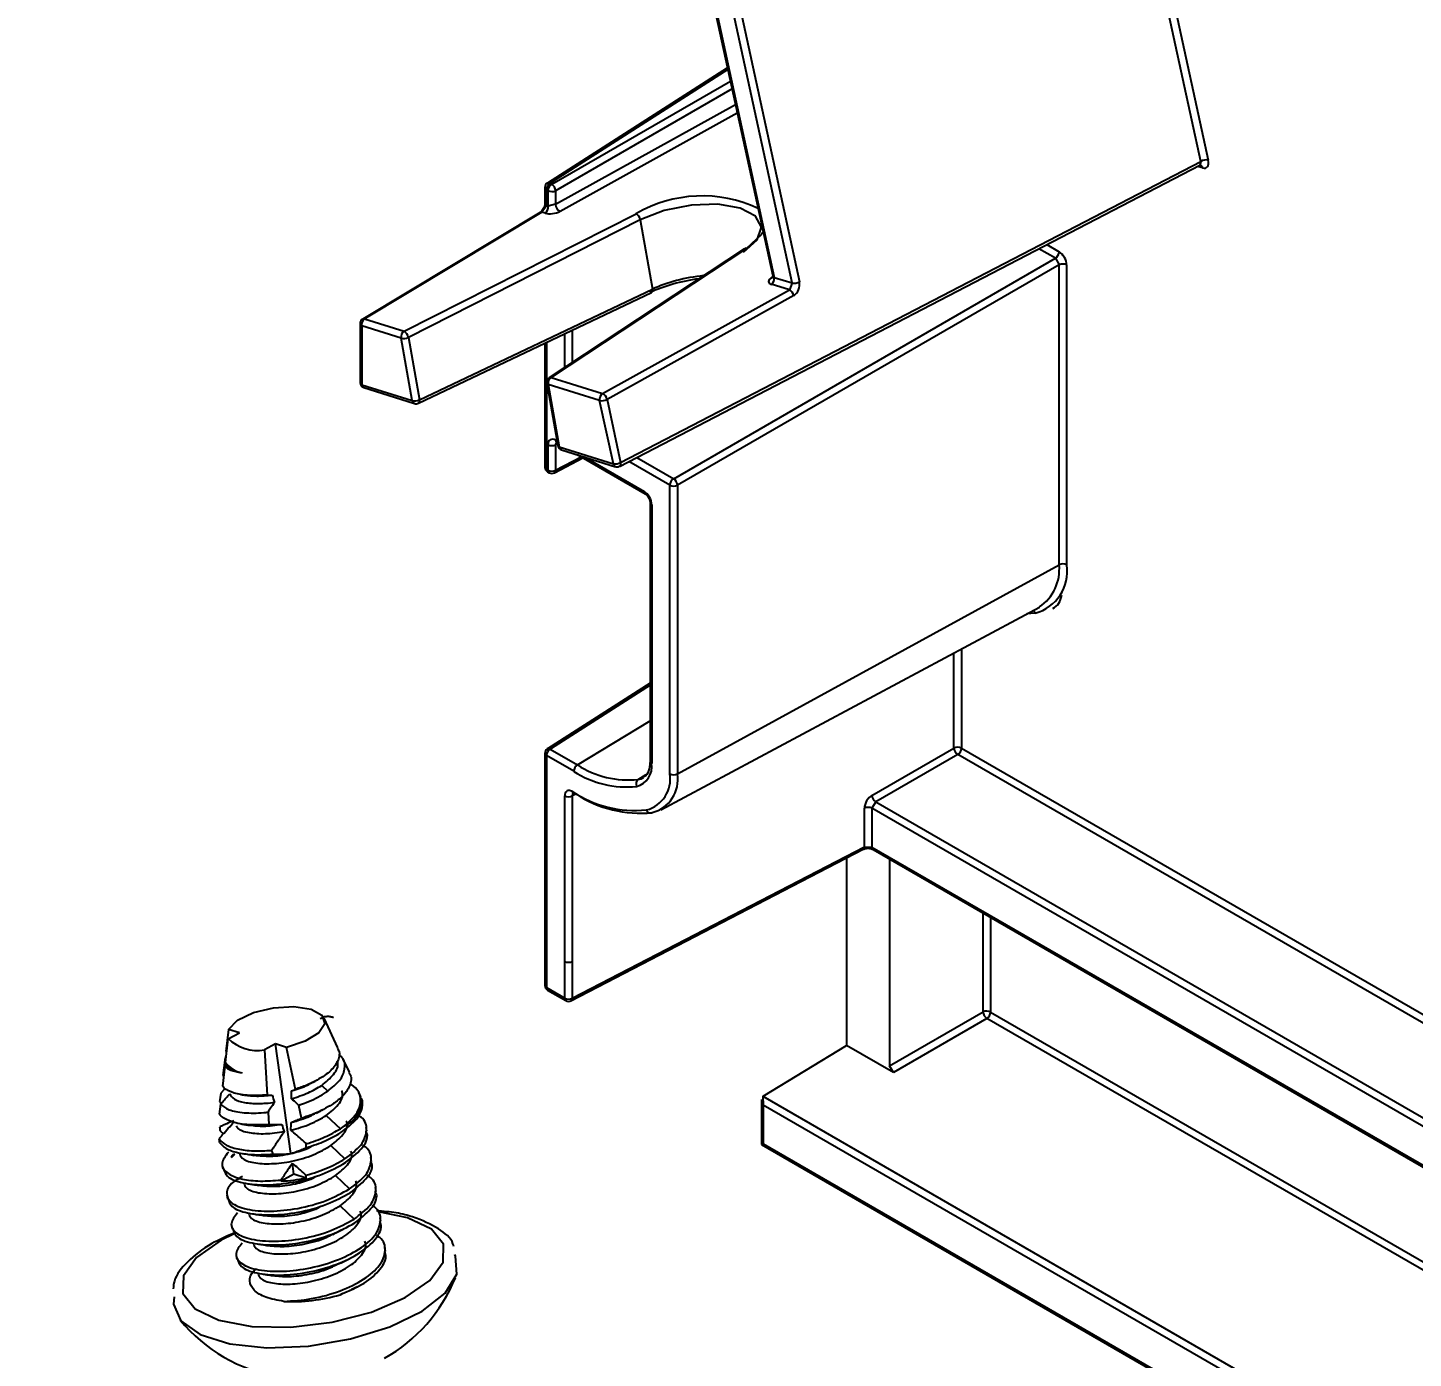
# Model space of a CAD drawing. Extents: x -2.3 to 8.3, y -5.6 to 0.
# Drawn here: x 3.698 to 4.989, y -3.109 to -1.869 of the extents above; entities that cross this region are included whole.
import ezdxf
from ezdxf import colors
from ezdxf.entities.mleader import LeaderData, LeaderLine
from ezdxf.math import Vec2, Vec3

# ---------------------------------------------------------------- set-up
doc = ezdxf.new("R2010")
doc.units = 0
doc.header["$LTSCALE"] = 0.5
doc.header["$MEASUREMENT"] = 0
for name, color, linetype in [('End Cap', 92, 'CONTINUOUS'), ('FAB DWG', 221, 'CONTINUOUS'), ('Hardware', 242, 'CONTINUOUS')]:
    doc.layers.add(name, color=color, linetype=linetype)
doc.styles.add('LSAD_Standard', font='arial.ttf')

msp = doc.modelspace()

# ---------------------------------------------------------------- linework, layer by layer
at = {"layer": 'End Cap', "transparency": 16777216}
for p, q in [((4.791, -1.9941), (4.7039, -1.5929)), ((4.7108, -1.5918), (4.7979, -1.9929)), ((4.4102, -2.1073), (4.3436, -1.8008)), ((4.3504, -1.7996), (4.417, -2.1061)), ((4.3309, -1.8188), (4.3921, -2.1008)), ((4.3322, -1.8198), (4.3935, -2.1021)), ((4.35, -1.9068), (4.1821, -2.0142)), ((4.3503, -1.9084), (4.1847, -2.0144)), ((4.1862, -2.0152), (4.3527, -1.9191)), ((4.3542, -1.9264), (4.1897, -2.0213)), ((4.1897, -2.034), (4.3574, -1.941)), ((4.3591, -1.949), (4.1939, -2.0406)), ((4.2494, -2.2782), (4.7901, -1.9976)), ((4.2504, -2.2746), (4.791, -1.9941)), ((4.7927, -2.0001), (4.788, -1.9987)), ((4.791, -1.9941), (4.7901, -1.9976)), ((4.1798, -2.0184), (4.1798, -2.0333)), ((4.1827, -2.0213), (4.1812, -2.0204)), ((4.1812, -2.0204), (4.1812, -2.0354)), ((4.1827, -2.0358), (4.1827, -2.0213)), ((4.1847, -2.0144), (4.1862, -2.0152)), ((4.1897, -2.0213), (4.1897, -2.034)), ((4.1812, -2.0354), (4.1771, -2.0414)), ((4.1812, -2.0354), (4.1827, -2.0358)), ((4.1897, -2.034), (4.1827, -2.0358)), ((4.1753, -2.0416), (4.0101, -2.1409)), ((4.1771, -2.0414), (4.0118, -2.1408)), ((4.0486, -2.1523), (4.2647, -2.0428)), ((4.2686, -2.0484), (4.0526, -2.158)), ((4.18, -2.0423), (4.1771, -2.0414)), ((4.2686, -2.0484), (4.2801, -2.1131)), ((4.3658, -2.0754), (4.1837, -2.1956)), ((4.3677, -2.0751), (4.1856, -2.1954)), ((4.6555, -2.0843), (4.6401, -2.0754)), ((4.6474, -2.0716), (4.6589, -2.0783)), ((4.2998, -2.2897), (4.6555, -2.0843)), ((4.659, -2.0905), (4.3033, -2.2958)), ((4.6555, -2.0843), (4.659, -2.0905)), ((4.659, -2.37), (4.659, -2.0905)), ((4.666, -2.0905), (4.666, -2.3701)), ((4.3908, -2.1024), (4.3922, -2.1016)), ((4.3935, -2.1021), (4.3921, -2.1008)), ((4.3935, -2.1021), (4.4102, -2.1073)), ((4.0619, -2.2194), (4.2791, -2.1163)), ((4.0629, -2.2161), (4.2801, -2.1131)), ((4.2336, -2.2104), (4.4076, -2.1138)), ((4.4076, -2.1138), (4.3908, -2.1085)), ((4.4102, -2.1073), (4.4076, -2.1138)), ((4.4117, -2.1191), (4.2377, -2.2158)), ((4.0118, -2.1408), (4.0486, -2.1523)), ((4.0076, -2.1452), (4.0076, -2.2001)), ((4.0091, -2.1473), (4.0091, -2.2021)), ((4.0459, -2.1588), (4.0091, -2.1473)), ((4.1983, -2.186), (4.1983, -2.1547)), ((4.2052, -2.1514), (4.2052, -2.1814)), ((4.0562, -2.2169), (4.0459, -2.1588)), ((4.0526, -2.158), (4.0629, -2.2161)), ((4.1798, -2.1634), (4.1798, -2.2789)), ((4.1812, -2.1627), (4.1812, -2.281)), ((4.0091, -2.2021), (4.0562, -2.2169)), ((4.0111, -2.2048), (4.0582, -2.2196)), ((4.1815, -2.2007), (4.1918, -2.2588)), ((4.1829, -2.2018), (4.1932, -2.2599)), ((4.2308, -2.2169), (4.1829, -2.2018)), ((4.1856, -2.1954), (4.2336, -2.2104)), ((4.2436, -2.2758), (4.2308, -2.2169)), ((4.2377, -2.2158), (4.2504, -2.2746)), ((4.1827, -2.2818), (4.1827, -2.258)), ((4.1897, -2.2581), (4.1908, -2.2558)), ((4.1915, -2.2572), (4.1897, -2.2581)), ((4.1897, -2.2581), (4.1897, -2.2819)), ((4.1898, -2.2539), (4.1911, -2.2547)), ((4.1908, -2.2562), (4.1914, -2.2566)), ((4.1909, -2.2563), (4.1908, -2.2562)), ((4.1886, -2.2842), (4.2153, -2.2704)), ((4.1897, -2.2819), (4.2137, -2.2694)), ((4.1932, -2.2599), (4.2436, -2.2758)), ((4.1952, -2.2627), (4.2456, -2.2785)), ((4.21, -2.2673), (4.2733, -2.3038)), ((4.2164, -2.2693), (4.2722, -2.3015)), ((4.2654, -2.2699), (4.2998, -2.2897)), ((4.1812, -2.281), (4.1827, -2.2818)), ((4.1823, -2.2833), (4.1838, -2.2841)), ((4.2963, -2.2958), (4.258, -2.2737)), ((4.2963, -2.5649), (4.2963, -2.2958)), ((4.3033, -2.2958), (4.3033, -2.5649)), ((4.2778, -2.3117), (4.2778, -2.553)), ((4.2793, -2.3138), (4.2793, -2.555)), ((4.3033, -2.5649), (4.659, -2.37)), ((4.2877, -2.5983), (4.6407, -2.4093)), ((4.561, -2.5407), (4.561, -2.452)), ((4.568, -2.4483), (4.568, -2.5407)), ((4.2778, -2.4803), (4.1821, -2.5415)), ((4.2778, -2.4821), (4.1847, -2.5417)), ((4.2102, -2.5564), (4.2778, -2.5153)), ((4.1847, -2.5417), (4.2102, -2.5564)), ((4.4846, -2.5848), (4.561, -2.5407)), ((4.568, -2.5407), (5.1609, -2.883)), ((4.1798, -2.5457), (4.1798, -2.762)), ((4.1812, -2.5477), (4.1812, -2.764)), ((4.2067, -2.5624), (4.1812, -2.5477)), ((4.5645, -2.5468), (4.4881, -2.5909)), ((5.1574, -2.8891), (4.5645, -2.5468)), ((4.2668, -2.57), (4.2743, -2.5653)), ((4.1983, -2.7395), (4.1983, -2.5854)), ((4.2087, -2.5836), (4.2052, -2.5854)), ((4.2052, -2.5854), (4.2052, -2.7396)), ((4.4881, -2.5909), (4.4845, -2.5969)), ((4.4881, -2.5909), (5.083, -2.9343)), ((4.4775, -2.6327), (4.4775, -2.5968)), ((5.0796, -2.9404), (4.4845, -2.5969)), ((4.4845, -2.5969), (4.4845, -2.633)), ((4.2052, -2.7739), (4.4775, -2.6327)), ((4.4775, -2.6327), (4.4845, -2.633)), ((4.4845, -2.633), (5.0796, -2.9765)), ((4.2041, -2.7762), (4.4764, -2.6351)), ((4.4609, -2.6431), (4.4609, -2.8179)), ((4.4856, -2.6353), (5.0806, -2.9788)), ((4.501, -2.6442), (4.501, -2.837)), ((4.5881, -2.7867), (4.5881, -2.6945)), ((4.5951, -2.6985), (4.5951, -2.7868)), ((4.1983, -2.7738), (4.1983, -2.7395)), ((4.2052, -2.7396), (4.2052, -2.7739)), ((4.1812, -2.764), (4.1983, -2.7738)), ((4.1823, -2.7663), (4.1993, -2.7761)), ((4.501, -2.837), (4.5881, -2.7867)), ((4.5951, -2.7868), (5.3449, -3.2196)), ((4.5917, -2.7928), (4.5045, -2.8431)), ((5.3589, -3.2357), (4.5917, -2.7928)), ((4.3831, -2.8652), (4.4609, -2.8179)), ((4.5045, -2.8431), (4.4609, -2.8179)), ((4.5045, -2.8431), (4.501, -2.837)), ((4.3831, -2.8652), (4.383, -2.8653)), ((4.383, -2.8653), (4.3831, -2.8734)), ((4.383, -2.8653), (5.4149, -3.461)), ((4.3816, -2.8684), (4.3816, -2.9103)), ((4.3831, -2.8734), (4.3831, -2.9095)), ((5.4149, -3.4691), (4.3831, -2.8734)), ((4.3831, -2.9095), (4.3816, -2.9103)), ((4.3816, -2.9103), (5.7796, -3.7174)), ((4.3831, -2.9095), (5.7761, -3.7137))]:
    msp.add_line(p, q, dxfattribs=at)
at = {"layer": 'End Cap', "transparency": 16777216, "flags": 128}
for points in [[(4.3648, -2.0786), (4.3776, -2.067), (4.3815, -2.0552), (4.376, -2.0449), (4.3619, -2.0375), (4.341, -2.0339), (4.3163, -2.0347), (4.291, -2.0398), (4.2686, -2.0484)], [(4.3832, -2.0598), (4.3814, -2.0626), (4.3677, -2.0751)], [(4.3918, -2.1025), (4.3915, -2.1025), (4.3908, -2.1024)], [(4.6366, -2.415), (4.6288, -2.4158), (4.6285, -2.4159)], [(4.2668, -2.57), (4.2695, -2.5693), (4.2717, -2.5682)]]:
    msp.add_lwpolyline(points, dxfattribs=at)
at = {"layer": 'End Cap', "transparency": 16777216}
for centre, radius, start, end in [((4.7894, -2.0004), 0.00328, 5.5565, 68.7993), ((4.7961, -2.0034), 0.0107, 80.5966, 118.5114), ((4.1832, -2.0164), 0.00252, 54.8511, 117.0246), ((4.1848, -2.0184), 0.005, 122.5943, 180), ((4.1822, -2.0182), 0.0024, 184.07, 247.2558), ((4.1889, -2.0208), 0.00771, 123.5376, 177.3313), ((4.1904, -2.0216), 0.00771, 123.5376, 177.3313), ((4.1863, -2.0144), 0.00771, 242.6724, 296.4584), ((4.1817, -2.0219), 0.00806, 3.985, 56.0155), ((4.3262, -2.1482), 0.122, 64.6692, 120.2737), ((4.1822, -2.0332), 0.0024, 184.07, 247.2558), ((4.1763, -2.0369), 0.00651, 304.2669, 9.7132), ((4.1972, -2.0338), 0.00751, 181.722, 244.1327), ((4.1764, -2.0435), 0.00219, 70.5194, 119.0035), ((4.2608, -2.0496), 0.00793, 8.6783, 60.3256), ((4.367, -2.0774), 0.00241, 73.2207, 121.9251), ((4.6512, -2.0779), 0.00771, 303.5365, 357.3288), ((4.6625, -2.0974), 0.00771, 62.6735, 116.4632), ((4.3871, -2.1032), 0.00651, 304.2671, 9.7129), ((4.2773, -2.114), 0.0029, 307.2312, 19.2244), ((4.4044, -2.1205), 0.00745, 10.7353, 64.3365), ((4.4119, -2.0968), 0.0107, 260.5943, 298.5104), ((4.0126, -2.1452), 0.005, 121.0167, 180), ((4.0155, -2.1462), 0.00651, 124.2755, 189.7044), ((4.0111, -2.1428), 0.00219, 70.5055, 119.0175), ((4.01, -2.145), 0.0024, 184.0634, 247.2406), ((4.0523, -2.1577), 0.00651, 124.2758, 189.7043), ((4.0447, -2.1592), 0.00792, 8.6598, 60.3441), ((4.0481, -2.1492), 0.00986, 256.8343, 296.599), ((4.0126, -2.2001), 0.005, 180, 252.5619), ((4.01, -2.1999), 0.0024, 184.0634, 247.2406), ((4.0124, -2.2018), 0.0033, 185.6401, 247.8425), ((4.1864, -2.1998), 0.005, 123.4414, 190.0471), ((4.1832, -2.2001), 0.00175, 198.7564, 261.0324), ((4.1893, -2.2007), 0.00651, 124.2672, 189.7131), ((4.1849, -2.1977), 0.00241, 73.216, 121.9298), ((4.0584, -2.2073), 0.00986, 256.8389, 296.5945), ((4.0594, -2.2166), 0.00323, 184.9649, 248.5176), ((4.0597, -2.2149), 0.005, 252.5619, 295.3807), ((4.0601, -2.2171), 0.0029, 307.2522, 19.2113), ((4.2372, -2.2158), 0.00651, 124.2755, 189.7046), ((4.2326, -2.2064), 0.0107, 260.5994, 298.5082), ((4.2303, -2.2171), 0.00745, 10.7367, 64.337), ((4.1863, -2.2512), 0.00771, 242.6724, 296.4584), ((4.1923, -2.2542), 0.00247, 173.7729, 234.8975), ((4.1967, -2.2579), 0.005, 190.0471, 252.5619), ((4.1934, -2.2582), 0.00175, 198.7449, 261.0398), ((4.1964, -2.2596), 0.00323, 184.9697, 248.516), ((4.1848, -2.2789), 0.005, 180, 240.0027), ((4.1822, -2.2787), 0.00246, 185.0116, 246.3141), ((4.1837, -2.2812), 0.00247, 173.7729, 234.8975), ((4.1863, -2.275), 0.00771, 242.6724, 296.4584), ((4.1852, -2.2821), 0.00247, 173.7729, 234.8975), ((4.1863, -2.2798), 0.005, 240.0027, 297.4004), ((4.1872, -2.2821), 0.00253, 302.9907, 5.1401), ((4.2453, -2.2652), 0.0107, 260.5985, 298.5111), ((4.2468, -2.2755), 0.00323, 184.9599, 248.5227), ((4.2471, -2.2737), 0.005, 252.5619, 297.4271), ((4.2475, -2.2757), 0.00311, 307.8317, 20.6349), ((4.304, -2.2961), 0.00771, 123.5375, 177.3314), ((4.2999, -2.2889), 0.00771, 242.6724, 296.4584), ((4.2953, -2.2964), 0.00806, 3.9846, 56.0159), ((4.2747, -2.3018), 0.00247, 173.6573, 234.2236), ((4.2803, -2.3115), 0.00251, 186.3887, 245.8255), ((4.6263, -2.3762), 0.0402, 284.9014, 8.7072), ((4.6164, -2.374), 0.0428, 304.505, 5.3786), ((4.6625, -2.3769), 0.00771, 62.6735, 116.4632), ((4.632, -2.4168), 0.00501, 21.4558, 58.1831), ((4.1848, -2.5457), 0.005, 122.5943, 180), ((4.1889, -2.5481), 0.00771, 123.5378, 177.3311), ((4.1832, -2.5436), 0.00246, 53.872, 118.0024), ((4.5644, -2.5476), 0.00771, 62.6744, 116.4623), ((4.569, -2.5401), 0.00806, 184.0035, 235.9946), ((4.5603, -2.5404), 0.00771, 303.5365, 357.3288), ((4.1822, -2.5455), 0.0024, 184.07, 247.2558), ((4.2144, -2.5628), 0.00771, 123.5378, 177.3311), ((4.2579, -2.4823), 0.0882, 237.1914, 275.7632), ((4.2603, -2.558), 0.0192, 284.9009, 8.7074), ((4.2802, -2.5528), 0.0024, 184.07, 247.2558), ((4.2561, -2.4859), 0.0911, 237.1912, 275.7635), ((4.2667, -2.5694), 0.03, 284.9007, 8.7077), ((4.2715, -2.5698), 0.0322, 284.8999, 8.7081), ((4.2999, -2.558), 0.00771, 242.6724, 296.4584), ((4.2639, -2.4926), 0.1063, 236.5953, 275.6515), ((4.2078, -2.5816), 0.00241, 172.918, 235.6904), ((4.27, -2.5742), 0.00532, 127.6697, 205.7274), ((4.2018, -2.5785), 0.00771, 242.6701, 296.4607), ((4.2074, -2.5814), 0.00246, 246.1903, 304.1644), ((4.269, -2.4922), 0.1093, 236.5954, 275.6515), ((4.4926, -2.5842), 0.00806, 183.9857, 236.0152), ((4.2782, -2.5973), 0.00395, 196.0019, 292.9552), ((4.481, -2.6037), 0.00771, 62.6759, 116.4588), ((4.4751, -2.633), 0.00246, 302.0159, 6.1149), ((4.4869, -2.6333), 0.0024, 172.7869, 235.9063), ((4.2018, -2.7327), 0.00771, 242.6701, 296.4607), ((4.1848, -2.762), 0.005, 180, 240.0027), ((4.1822, -2.7618), 0.0024, 184.07, 247.2558), ((4.1836, -2.7643), 0.0024, 172.793, 235.8785), ((4.2006, -2.7741), 0.0024, 172.793, 235.8785), ((4.2018, -2.767), 0.00771, 242.6701, 296.4607), ((4.2028, -2.7741), 0.00246, 301.9901, 6.1407), ((4.2018, -2.7718), 0.005, 240.0027, 297.4004), ((4.5916, -2.7936), 0.00772, 62.6826, 116.4522), ((4.5962, -2.7861), 0.00806, 183.9878, 236.0131), ((4.5874, -2.7864), 0.00771, 303.5416, 357.3228)]:
    msp.add_arc(centre, radius, start, end, dxfattribs=at)
for centre, major_axis, ratio, start_param, end_param in [((4.7911, -1.9912), (-0.00501, 0.00866), 0.577015, 2.580365, 4.205613), ((4.1871, -2.0382), (0.00997, 0.00163), 0.436321, 3.855836, 5.400452), ((4.6589, -2.0864), (-0.005, 0.00866), 0.577777, 3.927415, 5.497526), ((4.3245, -2.135), (0.0741, 0.0115), 0.419271, 1.521345, 2.188638), ((4.3238, -2.1305), (0.0692, 0.0106), 0.418167, 1.450372, 2.189258), ((4.3979, -2.1045), (0.00985, 0.00174), 0.434674, 2.293974, 3.838591), ((4.4097, -2.1102), (0.00258, 0.00967), 0.729711, 3.75477, 5.325566), ((4.1898, -2.2621), (-0.005, 0.00867), 0.576986, 5.498211, 7.068322), ((4.2722, -2.3097), (-0.005, 0.00866), 0.577777, 3.927415, 5.497526), ((4.4848, -2.5928), (0.0052, 0.00854), 0.592292, 0.82529, 2.369907)]:
    msp.add_ellipse(centre, major_axis=major_axis, ratio=ratio, start_param=start_param, end_param=end_param, dxfattribs=at)
for points, knots in [([(4.7901, -1.9976), (4.7904, -1.9975), (4.7907, -1.9974), (4.7907, -1.9974), (4.7907, -1.9974)], [0, 0, 0, 0, 0.686318, 1, 1, 1, 1]), ([(4.1798, -2.0333), (4.1797, -2.0338), (4.1797, -2.0347), (4.1792, -2.0365), (4.1783, -2.0384), (4.1771, -2.04), (4.176, -2.0411), (4.1755, -2.0414), (4.1753, -2.0416)], [0, 0, 0, 0, 0.173553, 0.349671, 0.537079, 0.724714, 0.879409, 1, 1, 1, 1]), ([(4.392, -2.1008), (4.3921, -2.101), (4.3923, -2.1017), (4.3919, -2.1026), (4.3918, -2.1028), (4.3918, -2.1028)], [0, 0, 0, 0, 0.230656, 0.689748, 1, 1, 1, 1]), ([(4.1902, -2.2559), (4.1902, -2.2559), (4.1903, -2.2559), (4.1907, -2.2562), (4.1908, -2.2562)], [0, 0, 0, 0, 0.593597, 1, 1, 1, 1]), ([(4.2733, -2.3038), (4.2736, -2.304), (4.2742, -2.3045), (4.2754, -2.3057), (4.2765, -2.3073), (4.2773, -2.3091), (4.2778, -2.3107), (4.2778, -2.3114), (4.2778, -2.3117)], [0, 0, 0, 0, 0.161675, 0.325661, 0.504813, 0.692372, 0.859143, 1, 1, 1, 1]), ([(4.6531, -2.4108), (4.6553, -2.4093), (4.6594, -2.4065), (4.6608, -2.401), (4.6616, -2.3983)], [0, 0, 0, 0, 0.517517, 1, 1, 1, 1]), ([(4.2778, -2.553), (4.2776, -2.5554), (4.2772, -2.5612), (4.2748, -2.5663), (4.2722, -2.5674), (4.2714, -2.5677)], [0, 0, 0, 0, 0.333729, 0.788554, 1, 1, 1, 1]), ([(4.2054, -2.5813), (4.2049, -2.581), (4.2035, -2.5804), (4.2015, -2.5802), (4.1997, -2.581), (4.1985, -2.5827), (4.1983, -2.5845), (4.1983, -2.5854)], [0, 0, 0, 0, 0.1469322, 0.3601342, 0.5733749, 0.7866891, 1, 1, 1, 1]), ([(4.2064, -2.5832), (4.2062, -2.5832), (4.2058, -2.5834), (4.2053, -2.5841), (4.2053, -2.585), (4.2052, -2.5854)], [0, 0, 0, 0, 0.182462, 0.591101, 1, 1, 1, 1]), ([(4.2057, -2.5833), (4.2057, -2.5833), (4.2056, -2.5833), (4.2058, -2.5832), (4.2063, -2.5835), (4.2064, -2.5836)], [0, 0, 0, 0, 0.008669, 0.635029, 1, 1, 1, 1]), ([(4.4764, -2.6351), (4.4768, -2.6349), (4.4775, -2.6346), (4.4792, -2.6342), (4.4812, -2.6341), (4.4832, -2.6344), (4.4847, -2.6348), (4.4853, -2.6351), (4.4856, -2.6353)], [0, 0, 0, 0, 0.164333, 0.33116, 0.51438, 0.706005, 0.87453, 1, 1, 1, 1])]:
    msp.add_open_spline(points, degree=3, knots=knots, dxfattribs=at)
at = {"layer": 'Hardware', "linetype": 'Continuous', "lineweight": 25, "transparency": 16777216}
for p, q in [((3.9869, -2.82), (3.974, -2.7926)), ((3.8822, -2.8339), (3.8847, -2.8116)), ((3.885, -2.8029), (3.8825, -2.8236)), ((3.8847, -2.8116), (3.8951, -2.806)), ((3.8951, -2.806), (3.885, -2.8029)), ((3.9288, -2.8165), (3.9185, -2.8221)), ((3.9185, -2.8221), (3.9209, -2.8641)), ((3.9432, -2.9186), (3.9288, -2.8165)), ((3.9389, -2.8197), (3.9288, -2.8165)), ((3.9473, -2.8588), (3.9389, -2.8197)), ((3.8796, -2.8559), (3.8818, -2.8373)), ((3.8818, -2.8292), (3.8797, -2.8459)), ((3.8828, -2.8287), (3.8818, -2.8292)), ((3.8818, -2.8373), (3.8825, -2.8364)), ((3.9976, -2.8429), (3.9919, -2.8308)), ((3.8797, -2.8459), (3.8807, -2.8468)), ((3.8812, -2.8586), (3.8777, -2.8622)), ((3.9209, -2.8641), (3.9256, -2.8641)), ((3.9438, -2.8602), (3.9473, -2.8588)), ((3.9718, -2.8551), (3.9774, -2.8605)), ((4.0083, -2.8658), (4.0064, -2.8618)), ((3.8766, -2.8819), (3.8777, -2.8726)), ((3.9531, -2.8857), (3.9505, -2.8737)), ((3.9218, -2.8801), (3.9225, -2.8916)), ((3.9761, -2.8832), (3.9892, -2.8956)), ((3.8772, -2.8975), (3.8803, -2.9001)), ((3.9892, -2.8956), (3.9931, -2.8929)), ((4.0139, -2.8978), (4.0134, -2.8943)), ((3.9804, -2.9112), (3.9935, -2.9236)), ((3.8791, -2.9294), (3.8797, -2.9329)), ((3.8878, -2.9224), (3.891, -2.9192)), ((3.8878, -2.9224), (3.8886, -2.92)), ((3.891, -2.9192), (3.8886, -2.92)), ((3.8898, -2.9204), (3.8886, -2.92)), ((3.9459, -2.9379), (3.9445, -2.9279)), ((4.0182, -2.9259), (4.0177, -2.9224)), ((3.9459, -2.9379), (3.9341, -2.9443)), ((3.9574, -2.9415), (3.9459, -2.9379)), ((3.9848, -2.9392), (3.9978, -2.9516)), ((4.0226, -2.9539), (4.022, -2.9504)), ((3.8835, -2.9575), (3.884, -2.961)), ((3.9891, -2.9673), (4.0021, -2.9797)), ((4.0518, -2.9784), (4.0247, -2.9728)), ((4.0269, -2.982), (4.0264, -2.9785)), ((3.8878, -2.9855), (3.8883, -2.989)), ((4.0312, -3.01), (4.0307, -3.0065)), ((3.8921, -3.0135), (3.8927, -3.017)), ((4.005, -3.0428), (4.0054, -3.0428))]:
    msp.add_line(p, q, dxfattribs=at)
at = {"layer": 'Hardware', "linetype": 'Continuous', "lineweight": 25, "transparency": 16777216, "flags": 128}
for points in [[(3.885, -2.8029), (3.8934, -2.7944), (3.9082, -2.7872), (3.9268, -2.7827), (3.9458, -2.7816), (3.9619, -2.7841), (3.9721, -2.7898), (3.9747, -2.7976), (3.9691, -2.8062), (3.9565, -2.814), (3.9389, -2.8197)], [(3.8777, -2.8622), (3.8772, -2.8663), (3.8767, -2.8702)], [(3.8904, -2.9934), (3.8782, -2.9994), (3.8552, -3.0155), (3.8429, -3.0326), (3.8424, -3.0491), (3.8538, -3.0633), (3.876, -3.0739), (3.9068, -3.0799), (3.9432, -3.0805), (3.9816, -3.0758), (4.0183, -3.0663), (4.0496, -3.0529), (4.0726, -3.0368), (4.0849, -3.0197), (4.0854, -3.0032), (4.074, -2.989), (4.0518, -2.9784)], [(3.8342, -3.0523), (3.8337, -3.0589), (3.8406, -3.0746), (3.8586, -3.0873), (3.8862, -3.0959), (3.9208, -3.0996), (3.9595, -3.098), (3.9988, -3.0914), (4.0352, -3.0802), (4.0654, -3.0655), (4.0869, -3.0486), (4.0976, -3.031), (4.0966, -3.0143), (4.0958, -3.0126)]]:
    msp.add_lwpolyline(points, dxfattribs=at)
at = {"layer": 'Hardware', "linetype": 'Continuous', "lineweight": 25, "transparency": 16777216}
for centre, radius, start, end in [((3.9119, -2.7837), 0.0389, 225.715, 279.6792), ((3.9017, -2.8192), 0.0244, 216.8713, 260.2957), ((3.9827, -2.868), 0.027, 292.6353, 355.5926), ((3.9262, -2.7823), 0.1622, 272.7687, 281.0787), ((3.9564, -2.9777), 0.151, 299.267, 337.9802), ((3.9445, -2.8995), 0.1571, 267.0776, 286.4351), ((3.9564, -2.9777), 0.151, 219.5779, 260.2001)]:
    msp.add_arc(centre, radius, start, end, dxfattribs=at)
for major_axis, ratio, start_param, end_param in [((-0.0209, 0.3699), 0.102686, 2.169588, 2.178047), ((-0.0938, 0.3922), 0.100669, 2.20664, 2.22896), ((-0.023, 0.4008), 0.088008, 4.05289, 4.075781), ((-0.0938, 0.3922), 0.100669, 2.298219, 2.322185), ((-0.023, 0.4008), 0.088008, 3.957052, 3.981729), ((-0.0277, 0.49), 0.102686, 2.176427, 2.184718), ((-0.0305, 0.531), 0.088008, 2.099613, 2.107759), ((-0.1242, 0.5196), 0.100669, 2.143666, 2.151741), ((-0.0305, 0.531), 0.088008, 4.130408, 4.138625), ((-0.1242, 0.5196), 0.100669, 2.209449, 2.211749), ((-0.0305, 0.531), 0.088008, 4.065522, 4.071643)]:
    msp.add_ellipse((3.9017, -2.6236), major_axis=major_axis, ratio=ratio, start_param=start_param, end_param=end_param, dxfattribs=at)
for points, knots in [([(3.9828, -2.7922), (3.9819, -2.7918), (3.9801, -2.7911), (3.9769, -2.7909), (3.9734, -2.7914), (3.9714, -2.7925), (3.9703, -2.7931)], [0, 0, 0, 0, 0.245778, 0.491571, 0.737312, 1, 1, 1, 1]), ([(3.9862, -2.8203), (3.9869, -2.8214), (3.9894, -2.8252), (3.9872, -2.833), (3.9812, -2.8411), (3.975, -2.8455), (3.9729, -2.847)], [0, 0, 0, 0, 0.1357201, 0.4755683, 0.818846, 1, 1, 1, 1]), ([(3.9774, -2.8605), (3.9815, -2.8572), (3.9896, -2.8507), (3.994, -2.8399), (3.9936, -2.8314), (3.9892, -2.8275), (3.9879, -2.8263)], [0, 0, 0, 0, 0.2904834, 0.5811722, 0.872461, 1, 1, 1, 1]), ([(3.8818, -2.8373), (3.8832, -2.8386), (3.8864, -2.8415), (3.8937, -2.8427), (3.8976, -2.8433)], [0, 0, 0, 0, 0.460116, 1, 1, 1, 1]), ([(3.8825, -2.8364), (3.8838, -2.8378), (3.8865, -2.8406), (3.8928, -2.8425), (3.8969, -2.8432), (3.8976, -2.8433)], [0, 0, 0, 0, 0.446171, 0.910082, 1, 1, 1, 1]), ([(3.9718, -2.8551), (3.9758, -2.8518), (3.984, -2.8451), (3.9881, -2.8366), (3.9863, -2.8328), (3.9861, -2.8322)], [0, 0, 0, 0, 0.452169, 0.916389, 1, 1, 1, 1]), ([(3.9438, -2.8602), (3.949, -2.8586), (3.9561, -2.8563), (3.9618, -2.853), (3.9634, -2.8521)], [0, 0, 0, 0, 0.719636, 1, 1, 1, 1]), ([(3.9729, -2.847), (3.9681, -2.8498), (3.9605, -2.8543), (3.9509, -2.8575), (3.9473, -2.8588)], [0, 0, 0, 0, 0.622093, 1, 1, 1, 1]), ([(3.9634, -2.8524), (3.9638, -2.8522), (3.9645, -2.8518), (3.9653, -2.8514), (3.9657, -2.8512)], [0, 0, 0, 0, 0.499939, 1, 1, 1, 1]), ([(3.997, -2.8432), (3.9975, -2.8439), (4.0003, -2.8476), (3.9985, -2.8556), (3.9923, -2.8652), (3.9847, -2.8707), (3.9816, -2.8729)], [0, 0, 0, 0, 0.0817021, 0.4207681, 0.7638918, 1, 1, 1, 1]), ([(3.9931, -2.8929), (3.9971, -2.8892), (4.0054, -2.8817), (4.0091, -2.8697), (4.0069, -2.8597), (4.0004, -2.855), (3.9979, -2.8532)], [0, 0, 0, 0, 0.268226, 0.548179, 0.828411, 1, 1, 1, 1]), ([(3.8777, -2.8726), (3.8783, -2.8719), (3.8811, -2.8686), (3.8839, -2.8654), (3.8861, -2.863)], [0, 0, 0, 0, 0.228635, 1, 1, 1, 1]), ([(3.9209, -2.8641), (3.9152, -2.8644), (3.9034, -2.865), (3.8894, -2.8626), (3.8822, -2.859), (3.8801, -2.8565), (3.8796, -2.8559)], [0, 0, 0, 0, 0.293713, 0.603502, 0.914228, 1, 1, 1, 1]), ([(3.8861, -2.863), (3.8872, -2.8647), (3.8895, -2.8682), (3.8992, -2.8713), (3.9123, -2.8725), (3.9227, -2.8715), (3.9278, -2.871)], [0, 0, 0, 0, 0.2484, 0.507163, 0.758658, 1, 1, 1, 1]), ([(3.8961, -2.8635), (3.8967, -2.8636), (3.8979, -2.8638), (3.8992, -2.8641), (3.8998, -2.8642)], [0, 0, 0, 0, 0.500357, 1, 1, 1, 1]), ([(3.9001, -2.8641), (3.9037, -2.8645), (3.9111, -2.8655), (3.9207, -2.8646), (3.9256, -2.8641)], [0, 0, 0, 0, 0.48332, 1, 1, 1, 1]), ([(3.9437, -2.8676), (3.949, -2.8659), (3.9595, -2.8625), (3.9677, -2.8575), (3.9718, -2.8551)], [0, 0, 0, 0, 0.508492, 1, 1, 1, 1]), ([(3.9505, -2.8737), (3.9528, -2.8728), (3.9614, -2.8697), (3.9706, -2.8651), (3.9764, -2.8612), (3.9774, -2.8605)], [0, 0, 0, 0, 0.231416, 0.860593, 1, 1, 1, 1]), ([(3.9761, -2.8832), (3.9802, -2.8799), (3.9884, -2.8732), (3.9924, -2.8647), (3.9907, -2.8608), (3.9904, -2.8602)], [0, 0, 0, 0, 0.45218, 0.916388, 1, 1, 1, 1]), ([(4.0076, -2.8661), (4.0083, -2.8669), (4.0093, -2.8681), (4.0095, -2.8695), (4.0096, -2.87)], [0, 0, 0, 0, 0.630323, 1, 1, 1, 1]), ([(3.8767, -2.8702), (3.8771, -2.8705), (3.8776, -2.871), (3.8782, -2.8715), (3.8784, -2.8717)], [0, 0, 0, 0, 0.615922, 1, 1, 1, 1]), ([(3.8777, -2.8726), (3.8799, -2.8745), (3.8845, -2.8783), (3.899, -2.881), (3.9125, -2.881), (3.9205, -2.8802), (3.9218, -2.8801)], [0, 0, 0, 0, 0.307545, 0.621472, 0.935172, 1, 1, 1, 1]), ([(3.9278, -2.871), (3.9266, -2.8728), (3.9246, -2.8758), (3.9226, -2.8788), (3.9218, -2.8801)], [0, 0, 0, 0, 0.59401, 1, 1, 1, 1]), ([(3.9505, -2.8737), (3.95, -2.8732), (3.9477, -2.8711), (3.9455, -2.8691), (3.9437, -2.8676)], [0, 0, 0, 0, 0.228727, 1, 1, 1, 1]), ([(3.9816, -2.8729), (3.9762, -2.876), (3.9677, -2.8809), (3.957, -2.8844), (3.9531, -2.8857)], [0, 0, 0, 0, 0.6293388, 1, 1, 1, 1]), ([(3.9666, -2.881), (3.9676, -2.8805), (3.9696, -2.8795), (3.9717, -2.8785), (3.9727, -2.8779)], [0, 0, 0, 0, 0.49984, 1, 1, 1, 1]), ([(3.9897, -2.8991), (3.9952, -2.8948), (4.0065, -2.8863), (4.0102, -2.8759), (4.0097, -2.8708), (4.0096, -2.87)], [0, 0, 0, 0, 0.455945, 0.923916, 1, 1, 1, 1]), ([(3.8762, -2.9049), (3.8773, -2.9036), (3.8801, -2.9003), (3.8848, -2.895), (3.8883, -2.8912), (3.8901, -2.8893)], [0, 0, 0, 0, 0.245575, 0.622608, 1, 1, 1, 1]), ([(3.9225, -2.8916), (3.9162, -2.8919), (3.9032, -2.8924), (3.8875, -2.8895), (3.8795, -2.8854), (3.8771, -2.8825), (3.8766, -2.8819)], [0, 0, 0, 0, 0.2912819, 0.6047438, 0.9190371, 1, 1, 1, 1]), ([(3.8899, -2.8882), (3.8877, -2.889), (3.8845, -2.8904), (3.8801, -2.8923), (3.8779, -2.8933), (3.8768, -2.8938)], [0, 0, 0, 0, 0.487727, 0.74386, 1, 1, 1, 1]), ([(3.8967, -2.891), (3.8979, -2.8912), (3.9004, -2.8916), (3.9031, -2.892), (3.9044, -2.8922)], [0, 0, 0, 0, 0.500967, 1, 1, 1, 1]), ([(3.9049, -2.8921), (3.909, -2.8926), (3.9176, -2.8937), (3.9288, -2.8922), (3.9346, -2.8914)], [0, 0, 0, 0, 0.478591, 1, 1, 1, 1]), ([(3.9225, -2.8916), (3.9243, -2.8917), (3.9283, -2.8917), (3.9324, -2.8915), (3.9346, -2.8914)], [0, 0, 0, 0, 0.447678, 1, 1, 1, 1]), ([(3.9432, -2.8969), (3.9494, -2.8951), (3.9617, -2.8916), (3.9714, -2.886), (3.9761, -2.8832)], [0, 0, 0, 0, 0.50758, 1, 1, 1, 1]), ([(3.9434, -2.8896), (3.9495, -2.8879), (3.9579, -2.8855), (3.9646, -2.8818), (3.9664, -2.8807)], [0, 0, 0, 0, 0.721513, 1, 1, 1, 1]), ([(3.9434, -2.8896), (3.9452, -2.8889), (3.9485, -2.8876), (3.9517, -2.8863), (3.9531, -2.8857)], [0, 0, 0, 0, 0.577265, 1, 1, 1, 1]), ([(3.9804, -2.9112), (3.9845, -2.9079), (3.9927, -2.9012), (3.9968, -2.8927), (3.995, -2.8889), (3.9947, -2.8883)], [0, 0, 0, 0, 0.45218, 0.916387, 1, 1, 1, 1]), ([(3.9935, -2.9236), (3.9991, -2.9194), (4.0104, -2.9107), (4.0147, -2.8968), (4.0127, -2.8871), (4.0067, -2.8835), (4.0057, -2.8829)], [0, 0, 0, 0, 0.311908, 0.632042, 0.939451, 1, 1, 1, 1]), ([(3.8762, -2.9049), (3.8779, -2.9068), (3.8815, -2.9108), (3.8929, -2.9146), (3.9077, -2.9165), (3.9194, -2.916), (3.9251, -2.9157)], [0, 0, 0, 0, 0.247698, 0.505138, 0.757219, 1, 1, 1, 1]), ([(3.8922, -2.8927), (3.8926, -2.8935), (3.894, -2.8965), (3.9035, -2.8994), (3.9187, -2.9007), (3.9309, -2.899), (3.9369, -2.8982)], [0, 0, 0, 0, 0.1245576, 0.4258438, 0.7182315, 1, 1, 1, 1]), ([(3.9369, -2.8982), (3.9349, -2.9011), (3.9319, -2.9055), (3.928, -2.9113), (3.9261, -2.9143), (3.9251, -2.9157)], [0, 0, 0, 0, 0.499962, 0.74998, 1, 1, 1, 1]), ([(3.9575, -2.9096), (3.9564, -2.9085), (3.9534, -2.9057), (3.9486, -2.9015), (3.945, -2.8984), (3.9432, -2.8969)], [0, 0, 0, 0, 0.248571, 0.624132, 1, 1, 1, 1]), ([(3.9575, -2.9096), (3.9635, -2.9076), (3.9752, -2.9036), (3.9846, -2.8982), (3.9892, -2.8956)], [0, 0, 0, 0, 0.508741, 1, 1, 1, 1]), ([(3.9575, -2.9132), (3.9636, -2.9112), (3.9755, -2.9072), (3.985, -2.9018), (3.9897, -2.8991)], [0, 0, 0, 0, 0.508735, 1, 1, 1, 1]), ([(3.994, -2.9271), (3.9994, -2.9229), (4.0103, -2.9144), (4.0158, -2.9036), (4.0135, -2.8987), (4.0131, -2.898)], [0, 0, 0, 0, 0.452214, 0.916375, 1, 1, 1, 1]), ([(3.8766, -2.9082), (3.8783, -2.9102), (3.8819, -2.9143), (3.8935, -2.9181), (3.9084, -2.9201), (3.9203, -2.9195), (3.9262, -2.9192)], [0, 0, 0, 0, 0.247628, 0.505156, 0.757318, 1, 1, 1, 1]), ([(3.8849, -2.9174), (3.8822, -2.9209), (3.8768, -2.9276), (3.8822, -2.937), (3.8956, -2.9426), (3.9139, -2.9448), (3.9272, -2.9438), (3.9338, -2.9434)], [0, 0, 0, 0, 0.223034, 0.437202, 0.658289, 0.832637, 1, 1, 1, 1]), ([(3.8951, -2.918), (3.8956, -2.9197), (3.8968, -2.9238), (3.9077, -2.9276), (3.9243, -2.9286), (3.9443, -2.9263), (3.9646, -2.9203), (3.9752, -2.9142), (3.9804, -2.9112)], [0, 0, 0, 0, 0.1368998, 0.3109099, 0.484922, 0.6534413, 0.8289965, 1, 1, 1, 1]), ([(3.909, -2.9201), (3.9138, -2.9206), (3.9236, -2.9216), (3.9418, -2.9196), (3.9531, -2.9158), (3.958, -2.9142)], [0, 0, 0, 0, 0.343878, 0.711004, 1, 1, 1, 1]), ([(3.9432, -2.9186), (3.9451, -2.9179), (3.9486, -2.9168), (3.9533, -2.9149), (3.9561, -2.9138), (3.9575, -2.9132)], [0, 0, 0, 0, 0.407666, 0.703814, 1, 1, 1, 1]), ([(3.9577, -2.9146), (3.9584, -2.9142), (3.9597, -2.9133), (3.9612, -2.9123), (3.9619, -2.9119)], [0, 0, 0, 0, 0.499921, 1, 1, 1, 1]), ([(3.9848, -2.9392), (3.9888, -2.9359), (3.997, -2.9292), (4.0011, -2.9207), (3.9993, -2.9169), (3.9991, -2.9163)], [0, 0, 0, 0, 0.452171, 0.916394, 1, 1, 1, 1]), ([(3.9978, -2.9516), (4.0034, -2.9474), (4.0148, -2.9388), (4.019, -2.9248), (4.017, -2.9152), (4.011, -2.9115), (4.01, -2.911)], [0, 0, 0, 0, 0.311902, 0.632044, 0.939454, 1, 1, 1, 1]), ([(3.8804, -2.9328), (3.8812, -2.9353), (3.8828, -2.9409), (3.8974, -2.9465), (3.9195, -2.9485), (3.946, -2.9459), (3.9729, -2.9386), (3.987, -2.9309), (3.994, -2.9271)], [0, 0, 0, 0, 0.136922, 0.310917, 0.484913, 0.65346, 0.828985, 1, 1, 1, 1]), ([(3.8987, -2.9186), (3.9003, -2.9189), (3.9034, -2.9194), (3.9069, -2.92), (3.9086, -2.9203)], [0, 0, 0, 0, 0.501166, 1, 1, 1, 1]), ([(3.9262, -2.9192), (3.9276, -2.9192), (3.9306, -2.9193), (3.9363, -2.9192), (3.9405, -2.9188), (3.9432, -2.9186)], [0, 0, 0, 0, 0.260976, 0.521964, 1, 1, 1, 1]), ([(3.9445, -2.9279), (3.943, -2.93), (3.9404, -2.9336), (3.9369, -2.9388), (3.9348, -2.9418), (3.9338, -2.9434)], [0, 0, 0, 0, 0.413113, 0.706536, 1, 1, 1, 1]), ([(3.9574, -2.9389), (3.9562, -2.9377), (3.9537, -2.9355), (3.9494, -2.9318), (3.9463, -2.9293), (3.9445, -2.9279)], [0, 0, 0, 0, 0.292981, 0.585961, 1, 1, 1, 1]), ([(3.9574, -2.9389), (3.9643, -2.9368), (3.9777, -2.9326), (3.9883, -2.9266), (3.9935, -2.9236)], [0, 0, 0, 0, 0.508542, 1, 1, 1, 1]), ([(3.9984, -2.9551), (4.0037, -2.951), (4.0147, -2.9424), (4.0202, -2.9316), (4.0178, -2.9268), (4.0175, -2.926)], [0, 0, 0, 0, 0.452219, 0.916366, 1, 1, 1, 1]), ([(3.8979, -2.9401), (3.8948, -2.9418), (3.8859, -2.9468), (3.8818, -2.9557), (3.8863, -2.965), (3.901, -2.9711), (3.9233, -2.973), (3.9497, -2.9704), (3.9767, -2.9631), (3.9908, -2.9554), (3.9978, -2.9516)], [0, 0, 0, 0, 0.074107, 0.208737, 0.338013, 0.47147, 0.604924, 0.734202, 0.868831, 1, 1, 1, 1]), ([(3.8994, -2.946), (3.8999, -2.9478), (3.9012, -2.9518), (3.9121, -2.9556), (3.9287, -2.9566), (3.9486, -2.9543), (3.9689, -2.9483), (3.9795, -2.9422), (3.9848, -2.9392)], [0, 0, 0, 0, 0.136899, 0.31091, 0.484921, 0.653443, 0.828997, 1, 1, 1, 1]), ([(3.9134, -2.9482), (3.9181, -2.9487), (3.9279, -2.9497), (3.9461, -2.9477), (3.9574, -2.9439), (3.9624, -2.9422)], [0, 0, 0, 0, 0.3438772, 0.7109956, 1, 1, 1, 1]), ([(3.9621, -2.9427), (3.9627, -2.9422), (3.964, -2.9413), (3.9655, -2.9404), (3.9662, -2.9399)], [0, 0, 0, 0, 0.499936, 1, 1, 1, 1]), ([(4.0021, -2.9797), (4.0077, -2.9754), (4.0191, -2.9668), (4.0234, -2.9529), (4.0214, -2.9432), (4.0153, -2.9396), (4.0143, -2.939)], [0, 0, 0, 0, 0.311909, 0.632044, 0.939454, 1, 1, 1, 1]), ([(3.8848, -2.9608), (3.8855, -2.9633), (3.8872, -2.969), (3.9017, -2.9746), (3.9238, -2.9765), (3.9503, -2.9739), (3.9772, -2.9666), (3.9914, -2.9589), (3.9984, -2.9551)], [0, 0, 0, 0, 0.136922, 0.31092, 0.484916, 0.653462, 0.828989, 1, 1, 1, 1]), ([(3.903, -2.9467), (3.9046, -2.9469), (3.9077, -2.9474), (3.9112, -2.948), (3.913, -2.9483)], [0, 0, 0, 0, 0.501163, 1, 1, 1, 1]), ([(3.9891, -2.9673), (3.9931, -2.964), (4.0014, -2.9573), (4.0054, -2.9488), (4.0037, -2.9449), (4.0034, -2.9444)], [0, 0, 0, 0, 0.452177, 0.916383, 1, 1, 1, 1]), ([(4.0027, -2.9832), (4.0081, -2.979), (4.019, -2.9705), (4.0245, -2.9597), (4.0222, -2.9548), (4.0218, -2.9541)], [0, 0, 0, 0, 0.452214, 0.916375, 1, 1, 1, 1]), ([(3.8977, -3.002), (3.8951, -3.0053), (3.8899, -3.0119), (3.8952, -3.0211), (3.9096, -3.0272), (3.9319, -3.0291), (3.9585, -3.0265), (3.985, -3.0191), (4.0077, -3.0081), (4.0231, -2.9948), (4.0278, -2.9809), (4.0257, -2.9713), (4.0197, -2.9676), (4.0187, -2.967)], [0, 0, 0, 0, 0.095877, 0.192331, 0.291902, 0.391473, 0.487927, 0.588375, 0.686239, 0.784102, 0.88455, 0.981003, 1, 1, 1, 1]), ([(3.9037, -2.974), (3.9043, -2.9758), (3.9055, -2.9798), (3.9164, -2.9837), (3.933, -2.9847), (3.953, -2.9823), (3.9732, -2.9764), (3.9838, -2.9703), (3.9891, -2.9673)], [0, 0, 0, 0, 0.1369, 0.310911, 0.484921, 0.653441, 0.828996, 1, 1, 1, 1]), ([(3.9664, -2.9707), (3.9671, -2.9702), (3.9684, -2.9693), (3.9698, -2.9684), (3.9705, -2.9679)], [0, 0, 0, 0, 0.499934, 1, 1, 1, 1]), ([(3.8933, -2.9739), (3.8907, -2.9772), (3.8855, -2.9839), (3.8908, -2.993), (3.9052, -2.9991), (3.9276, -3.001), (3.9541, -2.9985), (3.981, -2.9912), (3.9952, -2.9835), (4.0021, -2.9797)], [0, 0, 0, 0, 0.139714, 0.280267, 0.425365, 0.570463, 0.711017, 0.857392, 1, 1, 1, 1]), ([(3.8934, -3.0169), (3.8942, -3.0194), (3.8958, -3.025), (3.9104, -3.0306), (3.9324, -3.0326), (3.959, -3.03), (3.9855, -3.0226), (4.0084, -3.0116), (4.0229, -2.9984), (4.0288, -2.9877), (4.0265, -2.9829), (4.0261, -2.9821)], [0, 0, 0, 0, 0.0993512, 0.2256024, 0.3518543, 0.4741539, 0.6015152, 0.7256038, 0.8496897, 0.9770537, 1, 1, 1, 1]), ([(3.9074, -2.9747), (3.9089, -2.975), (3.912, -2.9755), (3.9155, -2.976), (3.9173, -2.9763)], [0, 0, 0, 0, 0.501166, 1, 1, 1, 1]), ([(3.9081, -3.0021), (3.9086, -3.0038), (3.9098, -3.0079), (3.9207, -3.0117), (3.9373, -3.0127), (3.9574, -3.0104), (3.9773, -3.0043), (3.9945, -2.9956), (4.0054, -2.9852), (4.0098, -2.9768), (4.008, -2.973), (4.0077, -2.9724)], [0, 0, 0, 0, 0.099333, 0.225595, 0.351856, 0.474133, 0.601515, 0.725595, 0.849675, 0.977056, 1, 1, 1, 1]), ([(3.9177, -2.9762), (3.9224, -2.9767), (3.9322, -2.9777), (3.9505, -2.9757), (3.9617, -2.9719), (3.9667, -2.9702)], [0, 0, 0, 0, 0.343879, 0.710996, 1, 1, 1, 1]), ([(4.0948, -3.0051), (4.0946, -3.0043), (4.093, -2.9975), (4.08, -2.9876), (4.0616, -2.9788), (4.0415, -2.9734), (4.0292, -2.9725), (4.0228, -2.972)], [0, 0, 0, 0, 0.036167, 0.317389, 0.647076, 0.818493, 1, 1, 1, 1]), ([(3.8892, -2.9931), (3.8823, -2.9962), (3.8649, -3.0038), (3.8466, -3.0189), (3.8345, -3.0332), (3.8337, -3.0423), (3.8335, -3.0447)], [0, 0, 0, 0, 0.228274, 0.573552, 0.88719, 1, 1, 1, 1]), ([(3.8891, -2.9888), (3.8898, -2.9913), (3.8915, -2.997), (3.906, -3.0026), (3.9281, -3.0046), (3.9546, -3.002), (3.9816, -2.9947), (3.9957, -2.987), (4.0027, -2.9832)], [0, 0, 0, 0, 0.136922, 0.310917, 0.484914, 0.653461, 0.828989, 1, 1, 1, 1]), ([(3.922, -3.0043), (3.9268, -3.0048), (3.9366, -3.0058), (3.9562, -3.0032), (3.9725, -2.9988), (3.98, -2.9947), (3.982, -2.9936)], [0, 0, 0, 0, 0.279084, 0.577035, 0.887413, 1, 1, 1, 1]), ([(3.9364, -3.0564), (3.945, -3.0559), (3.9623, -3.0549), (3.9894, -3.0471), (4.012, -3.0362), (4.0274, -3.0228), (4.0321, -3.009), (4.03, -2.9993), (4.024, -2.9957), (4.023, -2.9951)], [0, 0, 0, 0, 0.16268, 0.326926, 0.486951, 0.646972, 0.811218, 0.968935, 1, 1, 1, 1]), ([(3.9822, -2.994), (3.9837, -2.9933), (3.9868, -2.9917), (3.9901, -2.9901), (3.9917, -2.9892)], [0, 0, 0, 0, 0.499398, 1, 1, 1, 1]), ([(3.9117, -3.0028), (3.9132, -3.003), (3.9163, -3.0035), (3.9199, -3.0041), (3.9216, -3.0044)], [0, 0, 0, 0, 0.501162, 1, 1, 1, 1]), ([(3.9124, -3.0301), (3.9129, -3.0319), (3.9141, -3.0359), (3.9251, -3.0397), (3.9416, -3.0408), (3.9617, -3.0384), (3.9816, -3.0324), (3.9988, -3.0236), (4.0097, -3.0133), (4.0141, -3.0048), (4.0123, -3.001), (4.012, -3.0004)], [0, 0, 0, 0, 0.099334, 0.225595, 0.351858, 0.474136, 0.601516, 0.725595, 0.849675, 0.977056, 1, 1, 1, 1]), ([(3.9865, -3.0221), (3.988, -3.0213), (3.9911, -3.0198), (3.9944, -3.0181), (3.9961, -3.0173)], [0, 0, 0, 0, 0.4994, 1, 1, 1, 1]), ([(3.9889, -3.0502), (3.9969, -3.0467), (4.0128, -3.0399), (4.0272, -3.0264), (4.0332, -3.0158), (4.0308, -3.0109), (4.0305, -3.0102)], [0, 0, 0, 0, 0.315951, 0.625293, 0.942793, 1, 1, 1, 1]), ([(3.9364, -3.0564), (3.9306, -3.0553), (3.9188, -3.0531), (3.9078, -3.0462), (3.9038, -3.0377), (3.9056, -3.0303), (3.9102, -3.0266), (3.9112, -3.0259)], [0, 0, 0, 0, 0.238813, 0.477338, 0.715182, 0.944242, 1, 1, 1, 1]), ([(3.916, -3.0308), (3.9176, -3.031), (3.9207, -3.0315), (3.9242, -3.0321), (3.926, -3.0324)], [0, 0, 0, 0, 0.501164, 1, 1, 1, 1]), ([(3.9263, -3.0323), (3.9311, -3.0328), (3.941, -3.0338), (3.9605, -3.0313), (3.9768, -3.0269), (3.9843, -3.0228), (3.9863, -3.0217)], [0, 0, 0, 0, 0.2790849, 0.5770294, 0.8874136, 1, 1, 1, 1]), ([(4.0049, -3.0426), (4.0015, -3.0445), (3.9967, -3.0473), (3.9907, -3.0495), (3.9889, -3.0502)], [0, 0, 0, 0, 0.708245, 1, 1, 1, 1])]:
    msp.add_open_spline(points, degree=3, knots=knots, dxfattribs=at)

# ---------------------------------------------------------------- leaders
at = {"layer": 'FAB DWG', "ltscale": 0.5, "transparency": 16777216}
ml = msp.add_multileader_mtext('Standard', dxfattribs=at)
ml.set_content('EX00071', color=256, style='LSAD_Standard')
ml.set_leader_properties()
ml.build(insert=Vec2(0, 0))
ml.multileader.update_dxf_attribs({"dogleg_length": 0.2098, "arrow_head_size": 0.1992})
ctx = ml.context
ctx.base_point, ctx.char_height, ctx.arrow_head_size, ctx.landing_gap_size, ctx.plane_origin = Vec3(0.1465, -1.3469), 0.188, 0.1992, 0.0956, Vec3(4.5834, 15.3341)
notes = []
notes.append((ctx, [(1, (1, 1, 0), (1.5324, -1.3469), (-1, 0), 0.183, [(1, [(1.7371, -2.0356)], 0, [])])]))
ctx.mtext.insert, ctx.mtext.width, ctx.mtext.defined_height, ctx.mtext.flow_direction = Vec3(0.2421, -1.2513), 5.050321, 0.8465, 5
ml = msp.add_multileader_mtext('Standard', dxfattribs=at)
ml.set_content('8-32 KEPS NUT\\P(HW08320-00)', color=256, style='LSAD_Standard')
ml.set_leader_properties()
ml.build(insert=Vec2(0, 0))
ml.multileader.update_dxf_attribs({"dogleg_length": 0.2098, "arrow_head_size": 0.1992})
ctx = ml.context
ctx.base_point, ctx.char_height, ctx.arrow_head_size, ctx.landing_gap_size, ctx.plane_origin = Vec3(3.1119, -5.0752), 0.188, 0.1992, 0.0956, Vec3(7.5108, 12.1212)
notes.append((ctx, [(0, (1, 1, 0), (2.9289, -5.0752), (1, 0), 0.183, [(0, [(3.524, -2.8561), (2.9769, -2.5603)], 0, [])])]))
ctx.mtext.insert, ctx.mtext.width, ctx.mtext.defined_height, ctx.mtext.flow_direction = Vec3(3.2075, -4.9536), 5.050321, 0.8465, 5
for ctx, leaders in notes:
    for number, flags, end, landing, length, lines in leaders:
        leader = LeaderData()
        leader.index, (leader.has_last_leader_line, leader.has_dogleg_vector, leader.attachment_direction) = number, flags
        leader.last_leader_point, leader.dogleg_vector, leader.dogleg_length = Vec3(end), Vec3(landing), length
        for number, points, colour, breaks in lines:
            line = LeaderLine()
            line.index, line.vertices, line.color, line.breaks = number, Vec3.list(points), colors.encode_raw_color(colour), breaks
            leader.lines.append(line)
        ctx.leaders.append(leader)

doc.saveas('drawing.dxf')
